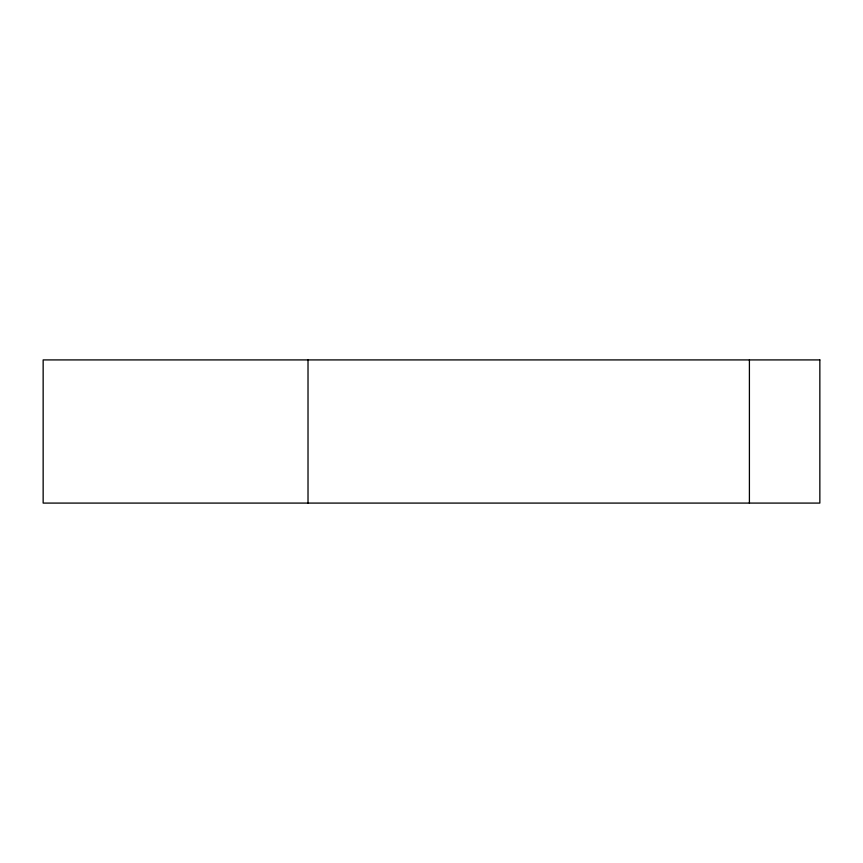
<?xml version="1.0" encoding="UTF-8"?>
<svg xmlns="http://www.w3.org/2000/svg" width="863" height="863" viewBox="0 0 863 863"><rect width="100%" height="100%" fill="white"/><g stroke="black" fill="none" stroke-linecap="round" stroke-linejoin="round"><path stroke-width="1.29" d="M749.408 359.914L749.408 503.086M308.015 359.914L308.015 503.086M819.85 359.914L43.15 359.914L43.15 503.086L819.85 503.086L819.85 359.914"/></g></svg>
